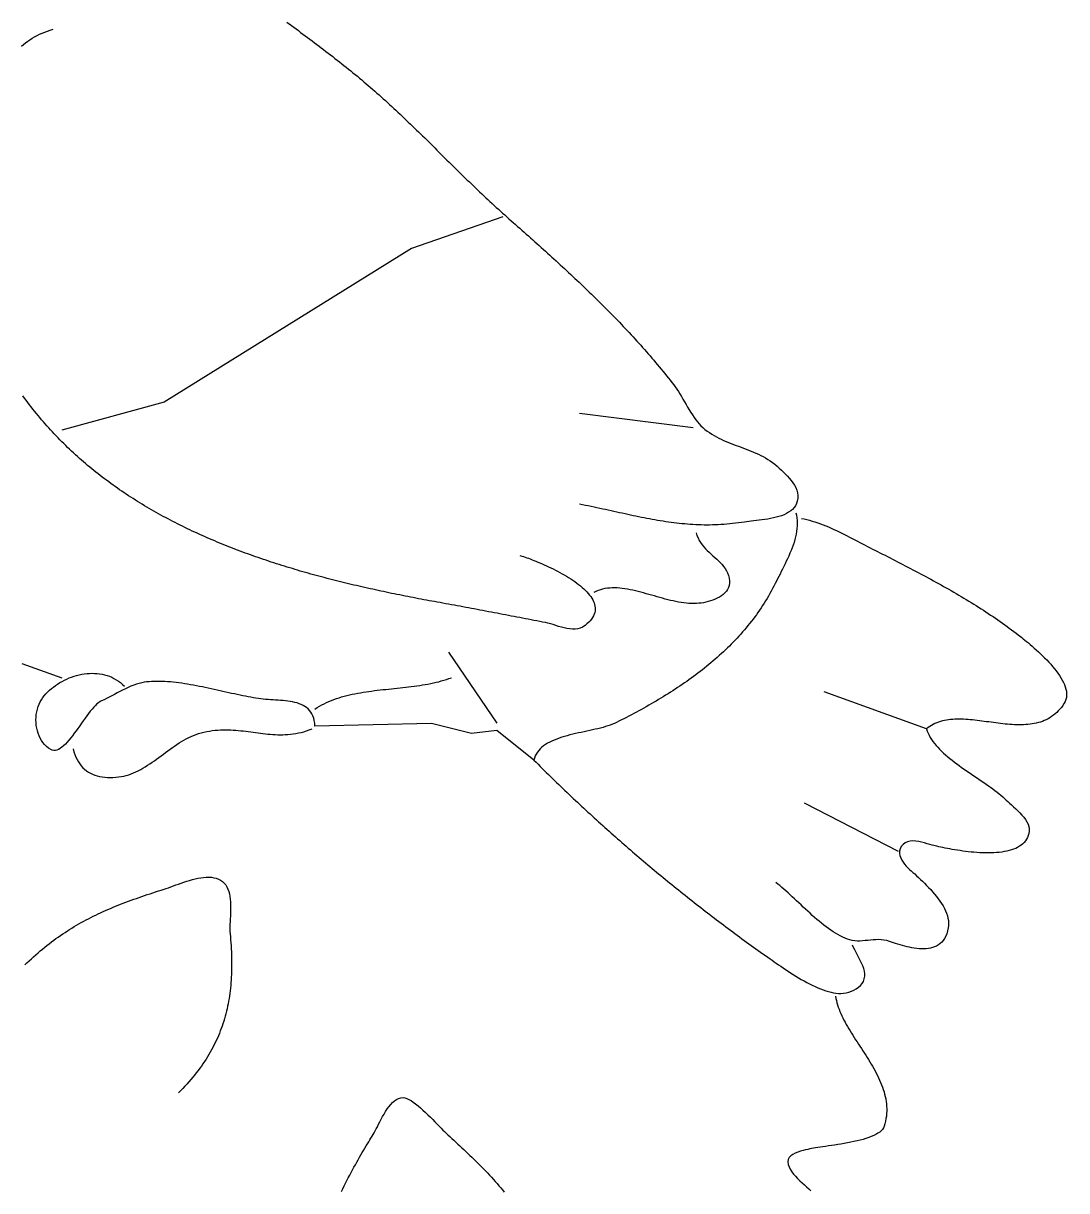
# Model space of a CAD drawing. Header units: millimetres. Extents: x 38 to 1209, y 36 to 1580.
# Drawn here: x 842.5 to 1209.2, y 954.7 to 1365.1 of the extents above; entities that cross this region are included whole.
import ezdxf

# ---------------------------------------------------------------- set-up
doc = ezdxf.new("R2010")
doc.units = ezdxf.units.MM
doc.layers.add('0_0_0', color=3, linetype='Continuous')

msp = doc.modelspace()

# ---------------------------------------------------------------- linework, layer by layer
at = {"layer": '0_0_0'}
for points in [[(841.8156, 1357.0445), (842.5357, 1357.6475), (843.2764, 1358.229), (844.0385, 1358.7883), (844.8227, 1359.3246), (845.6297, 1359.8373), (846.4604, 1360.3256), (847.3154, 1360.7887), (848.1956, 1361.2261), (849.1017, 1361.6369), (850.0344, 1362.0204), (850.9945, 1362.3758), (851.9828, 1362.7026), (853, 1363)], [(935.1046, 1365.5148), (935.9173, 1364.9148), (936.7298, 1364.3146), (937.542, 1363.714), (938.3539, 1363.113), (939.1653, 1362.5115), (939.9762, 1361.9094), (940.7866, 1361.3066), (941.5964, 1360.7032), (942.4055, 1360.0989), (943.2138, 1359.4938), (944.0214, 1358.8877), (944.8281, 1358.2806), (945.6339, 1357.6724), (946.4387, 1357.0631), (947.2424, 1356.4525), (948.0451, 1355.8406), (948.8465, 1355.2273), (949.6467, 1354.6125), (950.4457, 1353.9962), (951.2432, 1353.3783), (952.0393, 1352.7587), (952.834, 1352.1374), (953.627, 1351.5142), (954.4185, 1350.8891), (955.2083, 1350.262), (955.9963, 1349.6328), (956.7826, 1349.0015), (957.5669, 1348.3681), (958.3494, 1347.7323), (959.1298, 1347.0942), (959.9082, 1346.4536), (960.6845, 1345.8106), (961.4586, 1345.1649), (962.2304, 1344.5167), (963, 1343.8657), (963.7637, 1343.2144), (964.5246, 1342.5602), (965.2828, 1341.903), (966.0384, 1341.2429), (966.7914, 1340.5801), (967.5419, 1339.9146), (968.29, 1339.2465), (969.0357, 1338.5759), (969.7793, 1337.9029), (970.5206, 1337.2275), (971.2598, 1336.5499), (971.9971, 1335.8701), (972.7323, 1335.1883), (973.4658, 1334.5045), (974.1974, 1333.8187), (974.9273, 1333.1312), (975.6556, 1332.4419), (976.3823, 1331.751), (977.1076, 1331.0586), (977.8314, 1330.3647), (978.554, 1329.6694), (979.2753, 1328.9728), (979.9954, 1328.275), (980.7145, 1327.5761), (981.4325, 1326.8761), (982.1496, 1326.1752), (982.8658, 1325.4735), (983.5813, 1324.771), (984.2961, 1324.0678), (985.0102, 1323.364), (985.7238, 1322.6598), (986.4369, 1321.955), (987.1497, 1321.25), (987.8621, 1320.5447), (988.5743, 1319.8393), (989.2864, 1319.1337), (989.9984, 1318.4282), (990.7103, 1317.7228), (991.4224, 1317.0176), (992.1346, 1316.3127), (992.847, 1315.6081), (993.5598, 1314.904), (994.2729, 1314.2004), (994.9865, 1313.4974), (995.7007, 1312.7951), (996.4155, 1312.0937), (997.1309, 1311.3931), (997.8472, 1310.6935), (998.5643, 1309.995), (999.2823, 1309.2976), (1000.0014, 1308.6014), (1000.7215, 1307.9065), (1001.4428, 1307.2131), (1002.1654, 1306.5211), (1002.8892, 1305.8308), (1003.6145, 1305.1421), (1004.3413, 1304.4551), (1005.0696, 1303.77), (1005.7995, 1303.0868), (1006.5311, 1302.4057), (1007.2646, 1301.7266), (1007.9999, 1301.0497), (1008.7371, 1300.3751), (1009.4763, 1299.7029), (1010.2177, 1299.0331), (1010.9612, 1298.3659), (1011.707, 1297.7013), (1012.4552, 1297.0394), (1013.2171, 1296.3675), (1013.9784, 1295.6959), (1014.739, 1295.0243), (1015.4989, 1294.3529), (1016.2581, 1293.6814), (1017.0165, 1293.01), (1017.7741, 1292.3386), (1018.531, 1291.667), (1019.287, 1290.9953), (1020.0422, 1290.3235), (1020.7964, 1289.6515), (1021.5498, 1288.9791), (1022.3023, 1288.3065), (1023.0538, 1287.6336), (1023.8043, 1286.9603), (1024.5538, 1286.2866), (1025.3022, 1285.6124), (1026.0496, 1284.9377), (1026.7959, 1284.2625), (1027.5411, 1283.5866), (1028.2852, 1282.9102), (1029.0281, 1282.233), (1029.7698, 1281.5552), (1030.5103, 1280.8766), (1031.2496, 1280.1972), (1031.9876, 1279.517), (1032.7243, 1278.8359), (1033.4597, 1278.1539), (1034.1937, 1277.4709), (1034.9264, 1276.7869), (1035.6576, 1276.1019), (1036.3875, 1275.4157), (1037.1159, 1274.7285), (1037.8428, 1274.04), (1038.5683, 1273.3504), (1039.2922, 1272.6595), (1040.0145, 1271.9673), (1040.7353, 1271.2738), (1041.4545, 1270.5788), (1042.1721, 1269.8825), (1042.888, 1269.1847), (1043.6022, 1268.4854), (1044.3147, 1267.7845), (1045.0255, 1267.0821), (1045.7346, 1266.378), (1046.4418, 1265.6722), (1047.1473, 1264.9647), (1047.8509, 1264.2555), (1048.5527, 1263.5445), (1049.2526, 1262.8316), (1049.9505, 1262.1168), (1050.6466, 1261.4002), (1051.3407, 1260.6815), (1052.0327, 1259.9608), (1052.7228, 1259.2381), (1053.4109, 1258.5133), (1054.0968, 1257.7864), (1054.7807, 1257.0573), (1055.4625, 1256.326), (1056.1421, 1255.5924), (1056.8196, 1254.8565), (1057.4948, 1254.1182), (1058.1679, 1253.3776), (1058.8387, 1252.6346), (1059.5072, 1251.8891), (1060.1735, 1251.141), (1060.8374, 1250.3905), (1061.499, 1249.6373), (1062.1582, 1248.8815), (1062.815, 1248.123), (1063.4694, 1247.3618), (1064.1213, 1246.5978), (1064.7707, 1245.831), (1065.4177, 1245.0614), (1066.0621, 1244.2889), (1066.704, 1243.5135), (1067.3433, 1242.7351), (1067.98, 1241.9537), (1068.614, 1241.1692), (1069.2454, 1240.3816), (1069.8742, 1239.5909), (1070.5002, 1238.7971), (1071.1235, 1238), (1071.6746, 1237.2605), (1072.2211, 1236.4699), (1072.7642, 1235.6357), (1073.3051, 1234.7653), (1073.845, 1233.8661), (1074.3851, 1232.9457), (1074.9265, 1232.0116), (1075.4705, 1231.0711), (1076.0183, 1230.1319), (1076.5711, 1229.2013), (1077.1301, 1228.2869), (1077.6964, 1227.3961), (1078.2714, 1226.5363), (1078.8561, 1225.7152), (1079.4519, 1224.9401), (1080.0598, 1224.2186), (1080.6811, 1223.558), (1081.3171, 1222.966), (1082.0899, 1222.3265), (1082.8761, 1221.7279), (1083.6748, 1221.1672), (1084.4851, 1220.6418), (1085.3061, 1220.1487), (1086.1369, 1219.6851), (1086.9766, 1219.2481), (1087.8243, 1218.8351), (1088.6791, 1218.4431), (1089.5401, 1218.0693), (1090.4064, 1217.7109), (1091.2771, 1217.365), (1092.1514, 1217.0289), (1093.0283, 1216.6997), (1093.9069, 1216.3746), (1094.7863, 1216.0508), (1095.6657, 1215.7253), (1096.5441, 1215.3955), (1097.4207, 1215.0585), (1098.2945, 1214.7114), (1099.1646, 1214.3514), (1100.0302, 1213.9757), (1100.8904, 1213.5816), (1101.7442, 1213.166), (1102.5908, 1212.7263), (1103.4292, 1212.2596), (1104.2586, 1211.7631), (1105.0781, 1211.2339), (1105.8868, 1210.6692), (1106.6837, 1210.0662), (1107.468, 1209.4221), (1108.2389, 1208.734), (1108.9953, 1207.9992), (1109.6737, 1207.3155), (1110.3691, 1206.611), (1111.0652, 1205.8842), (1111.7462, 1205.1336), (1112.396, 1204.3576), (1112.9985, 1203.5547), (1113.5378, 1202.7235), (1113.9978, 1201.8624), (1114.3624, 1200.9698), (1114.6156, 1200.0443), (1114.7415, 1199.0843), (1114.7239, 1198.0883), (1114.5469, 1197.0548), (1114.2787, 1196.2369), (1113.9056, 1195.4912), (1113.4353, 1194.8138), (1112.8761, 1194.2009), (1112.2358, 1193.6488), (1111.5226, 1193.1536), (1110.7443, 1192.7115), (1109.9091, 1192.3187), (1109.025, 1191.9714), (1108.1, 1191.6658), (1107.1421, 1191.398), (1106.1593, 1191.1643), (1105.1596, 1190.9609), (1104.1511, 1190.7839), (1103.1418, 1190.6296), (1102.1397, 1190.4941), (1101.1528, 1190.3736), (1100.1891, 1190.2643), (1099.2567, 1190.1625), (1098.3635, 1190.0642), (1097.5177, 1189.9657), (1096.7272, 1189.8633), (1096, 1189.753), (1094.9451, 1189.5844), (1093.8971, 1189.4315), (1092.8557, 1189.2937), (1091.8208, 1189.1709), (1090.7921, 1189.0627), (1089.7694, 1188.9687), (1088.7524, 1188.8887), (1087.741, 1188.8223), (1086.7348, 1188.7692), (1085.7336, 1188.7291), (1084.7372, 1188.7017), (1083.7454, 1188.6866), (1082.758, 1188.6836), (1081.7746, 1188.6922), (1080.7952, 1188.7123), (1079.8193, 1188.7434), (1078.8469, 1188.7852), (1077.8777, 1188.8375), (1076.9114, 1188.8998), (1075.9478, 1188.972), (1074.9867, 1189.0536), (1074.0278, 1189.1444), (1073.0709, 1189.2439), (1072.1159, 1189.352), (1071.1623, 1189.4683), (1070.2101, 1189.5924), (1069.259, 1189.7241), (1068.3087, 1189.8629), (1067.359, 1190.0087), (1066.4097, 1190.1611), (1065.4606, 1190.3197), (1064.5114, 1190.4842), (1063.5618, 1190.6544), (1062.6117, 1190.8298), (1061.6608, 1191.0103), (1060.709, 1191.1954), (1059.7558, 1191.3848), (1058.8012, 1191.5782), (1057.8449, 1191.7753), (1056.8866, 1191.9759), (1055.9261, 1192.1794), (1054.9633, 1192.3857), (1053.9978, 1192.5944), (1053.0294, 1192.8052), (1052.0579, 1193.0177), (1051.083, 1193.2317), (1050.1046, 1193.4469), (1049.1224, 1193.6628), (1048.1361, 1193.8793), (1047.1456, 1194.0959), (1046.1505, 1194.3123), (1045.1507, 1194.5283), (1044.146, 1194.7435), (1043.136, 1194.9575), (1042.1206, 1195.1702), (1041.0995, 1195.381), (1040.0726, 1195.5899), (1039.0394, 1195.7963), (1038, 1196)], [(1011, 1297), (979, 1285.9066), (892, 1231.8898), (856, 1222)], [(1017, 1178), (1017.4164, 1177.8764), (1017.8722, 1177.7341), (1018.3654, 1177.5736), (1018.8936, 1177.3951), (1019.4546, 1177.1991), (1020.0463, 1176.9861), (1020.6663, 1176.7563), (1021.3127, 1176.5102), (1021.983, 1176.2483), (1022.6752, 1175.9708), (1023.3869, 1175.6782), (1024.1161, 1175.3709), (1024.8604, 1175.0493), (1025.6178, 1174.7139), (1026.3859, 1174.3649), (1027.1626, 1174.0028), (1027.9457, 1173.628), (1028.7329, 1173.2408), (1029.5221, 1172.8418), (1030.3111, 1172.4313), (1031.0976, 1172.0097), (1031.8795, 1171.5773), (1032.6545, 1171.1347), (1033.4204, 1170.6821), (1034.175, 1170.2201), (1034.9162, 1169.7489), (1035.6416, 1169.269), (1036.3492, 1168.7808), (1037.0367, 1168.2847), (1037.7019, 1167.7811), (1038.3425, 1167.2704), (1038.9565, 1166.753), (1039.5415, 1166.2293), (1040.0954, 1165.6996), (1040.6159, 1165.1645), (1041.1009, 1164.6242), (1041.5482, 1164.0792), (1041.9555, 1163.5299), (1042.3207, 1162.9767), (1042.6415, 1162.42), (1042.9157, 1161.8602), (1043.1411, 1161.2976), (1043.3156, 1160.7328), (1043.4369, 1160.166), (1043.5027, 1159.5977), (1043.511, 1159.0283), (1043.4595, 1158.4582), (1043.346, 1157.8878), (1043.1682, 1157.3174), (1042.924, 1156.7476), (1042.6112, 1156.1786), (1042.2275, 1155.6109), (1041.7708, 1155.0449), (1041.2389, 1154.481), (1040.6295, 1153.9195), (1039.9405, 1153.361), (1039.1145, 1152.8268), (1038.2537, 1152.4463), (1037.3629, 1152.2038), (1036.4465, 1152.0837), (1035.5092, 1152.0704), (1034.5556, 1152.1485), (1033.5903, 1152.3022), (1032.618, 1152.5161), (1031.6431, 1152.7745), (1030.6704, 1153.0618), (1029.7044, 1153.3626), (1028.7497, 1153.6612), (1027.811, 1153.942), (1026.8929, 1154.1895), (1026, 1154.3881), (1025.0009, 1154.5801), (1024.0018, 1154.7724), (1023.0027, 1154.9647), (1022.0035, 1155.1571), (1021.0043, 1155.3495), (1020.005, 1155.542), (1019.0057, 1155.7345), (1018.0063, 1155.927), (1017.0069, 1156.1194), (1016.0075, 1156.3117), (1015.008, 1156.504), (1014.0085, 1156.6962), (1013.0089, 1156.8882), (1012.0092, 1157.0801), (1011.0095, 1157.2717), (1010.0098, 1157.4632), (1009.01, 1157.6545), (1008.0101, 1157.8455), (1007.0102, 1158.0362), (1006.0103, 1158.2266), (1005.0102, 1158.4167), (1004.0101, 1158.6064), (1003.01, 1158.7958), (1002.0098, 1158.9848), (1001.0095, 1159.1733), (1000.0092, 1159.3614), (999.0088, 1159.5491), (998.0083, 1159.7362), (997.0078, 1159.9228), (996.0072, 1160.1089), (995.0066, 1160.2945), (994.0058, 1160.4794), (993.005, 1160.6638), (992.0042, 1160.8475), (991.0032, 1161.0306), (990.0022, 1161.2129), (989.0011, 1161.3946), (988, 1161.5756), (987.0599, 1161.7457), (986.1192, 1161.9172), (985.1779, 1162.0901), (984.2359, 1162.2644), (983.2933, 1162.4401), (982.3502, 1162.6172), (981.4065, 1162.7959), (980.4623, 1162.9761), (979.5177, 1163.1578), (978.5726, 1163.341), (977.6272, 1163.5259), (976.6814, 1163.7124), (975.7352, 1163.9005), (974.7888, 1164.0903), (973.8421, 1164.2817), (972.8951, 1164.4749), (971.948, 1164.6699), (971.0007, 1164.8666), (970.0532, 1165.0651), (969.1057, 1165.2655), (968.1581, 1165.4676), (967.2104, 1165.6717), (966.2628, 1165.8777), (965.3151, 1166.0856), (964.3676, 1166.2954), (963.4201, 1166.5073), (962.4728, 1166.7211), (961.5256, 1166.937), (960.5786, 1167.1549), (959.6319, 1167.375), (958.6854, 1167.5971), (957.7392, 1167.8214), (956.7934, 1168.0478), (955.8479, 1168.2764), (954.9027, 1168.5073), (953.9581, 1168.7404), (953.0138, 1168.9757), (952.0701, 1169.2134), (951.1269, 1169.4534), (950.1842, 1169.6957), (949.2421, 1169.9404), (948.3007, 1170.1875), (947.3599, 1170.437), (946.4198, 1170.689), (945.4804, 1170.9435), (944.5418, 1171.2005), (943.6039, 1171.46), (942.6669, 1171.722), (941.7307, 1171.9866), (940.7954, 1172.2539), (939.8611, 1172.5238), (938.9277, 1172.7963), (937.9952, 1173.0716), (937.0638, 1173.3495), (936.1334, 1173.6302), (935.2041, 1173.9137), (934.276, 1174.1999), (933.3489, 1174.489), (932.4231, 1174.7809), (931.4985, 1175.0757), (930.5751, 1175.3734), (929.653, 1175.674), (928.7322, 1175.9775), (927.8127, 1176.2841), (926.8947, 1176.5936), (925.978, 1176.9062), (925.0628, 1177.2218), (924.1491, 1177.5405), (923.2368, 1177.8623), (922.3262, 1178.1872), (921.4171, 1178.5153), (920.5095, 1178.8466), (919.6037, 1179.1811), (918.6995, 1179.5189), (917.797, 1179.8599), (916.8963, 1180.2041), (915.9973, 1180.5518), (915.1001, 1180.9027), (914.2048, 1181.257), (913.3114, 1181.6147), (912.4198, 1181.9759), (911.5302, 1182.3404), (910.6426, 1182.7085), (909.7569, 1183.0801), (908.8733, 1183.4551), (907.9918, 1183.8338), (907.1123, 1184.216), (906.235, 1184.6018), (905.3599, 1184.9912), (904.487, 1185.3843), (903.6163, 1185.7811), (902.7478, 1186.1816), (901.8817, 1186.5858), (901.0179, 1186.9938), (900.1564, 1187.4056), (899.2974, 1187.8212), (898.4407, 1188.2406), (897.5866, 1188.6639), (896.7349, 1189.0911), (895.8858, 1189.5222), (895.0392, 1189.9573), (894.1952, 1190.3963), (893.3539, 1190.8393), (892.5152, 1191.2864), (891.6792, 1191.7374), (890.8459, 1192.1926), (890.0154, 1192.6519), (889.1877, 1193.1153), (888.3628, 1193.5828), (887.5407, 1194.0546), (886.7216, 1194.5305), (885.9054, 1195.0107), (885.0921, 1195.4951), (884.2818, 1195.9838), (883.4745, 1196.4768), (882.6703, 1196.9742), (881.8692, 1197.4759), (881.0712, 1197.982), (880.2763, 1198.4925), (879.4847, 1199.0075), (878.6962, 1199.5269), (877.911, 1200.0509), (877.1291, 1200.5793), (876.3505, 1201.1123), (875.5752, 1201.6499), (874.8034, 1202.1921), (874.0349, 1202.7389), (873.2699, 1203.2903), (872.5084, 1203.8464), (871.7504, 1204.4073), (870.9959, 1204.9728), (870.2451, 1205.5431), (869.4978, 1206.1182), (868.7542, 1206.6981), (868.0142, 1207.2829), (867.278, 1207.8725), (866.5455, 1208.4669), (865.8168, 1209.0663), (865.0919, 1209.6707), (864.3709, 1210.28), (863.6537, 1210.8943), (862.9404, 1211.5136), (862.2311, 1212.1379), (861.5257, 1212.7673), (860.8244, 1213.4019), (860.1271, 1214.0415), (859.4338, 1214.6863), (858.7447, 1215.3363), (858.0597, 1215.9914), (857.3789, 1216.6518), (856.7022, 1217.3175), (856.0299, 1217.9884), (855.3618, 1218.6646), (854.6979, 1219.3462), (854.0385, 1220.0331), (853.3834, 1220.7254), (852.7327, 1221.4231), (852.0864, 1222.1263), (851.4446, 1222.8349), (850.8073, 1223.549), (850.1745, 1224.2686), (849.5463, 1224.9937), (848.9227, 1225.7245), (848.3038, 1226.4608), (847.6894, 1227.2027), (847.0798, 1227.9503), (846.475, 1228.7035), (845.8748, 1229.4625), (845.2795, 1230.2272), (844.689, 1230.9976), (844.1034, 1231.7738), (843.5226, 1232.5558), (842.9468, 1233.3436), (842.376, 1234.1373)], [(1038, 1228), (1078, 1223)], [(1114, 1193), (1114.2341, 1192.1011), (1114.3999, 1191.1886), (1114.501, 1190.2639), (1114.541, 1189.3285), (1114.5235, 1188.3837), (1114.4521, 1187.4312), (1114.3304, 1186.4722), (1114.162, 1185.5085), (1113.9505, 1184.5413), (1113.6996, 1183.5721), (1113.4128, 1182.6025), (1113.0937, 1181.6339), (1112.746, 1180.6677), (1112.3732, 1179.7055), (1111.979, 1178.7487), (1111.567, 1177.7987), (1111.1407, 1176.8571), (1110.7037, 1175.9253), (1110.2598, 1175.0048), (1109.8124, 1174.097), (1109.3653, 1173.2034), (1108.9219, 1172.3255), (1108.4859, 1171.4647), (1108.0609, 1170.6225), (1107.6506, 1169.8005), (1107.2585, 1169), (1106.816, 1168.1004), (1106.3632, 1167.2095), (1105.9003, 1166.3272), (1105.4273, 1165.4533), (1104.9443, 1164.5877), (1104.4516, 1163.7305), (1103.9491, 1162.8816), (1103.437, 1162.0408), (1102.9155, 1161.2081), (1102.3847, 1160.3834), (1101.8446, 1159.5667), (1101.2954, 1158.7579), (1100.7373, 1157.9569), (1100.1703, 1157.1637), (1099.5945, 1156.3781), (1099.0102, 1155.6002), (1098.4173, 1154.8298), (1097.8161, 1154.0668), (1097.2067, 1153.3112), (1096.5891, 1152.563), (1095.9635, 1151.822), (1095.33, 1151.0881), (1094.6887, 1150.3614), (1094.0398, 1149.6417), (1093.3834, 1148.929), (1092.7196, 1148.2231), (1092.0485, 1147.5241), (1091.3702, 1146.8318), (1090.6849, 1146.1463), (1089.9927, 1145.4673), (1089.2937, 1144.7948), (1088.588, 1144.1288), (1087.8757, 1143.4692), (1087.157, 1142.816), (1086.432, 1142.1689), (1085.7008, 1141.5281), (1084.9635, 1140.8933), (1084.2203, 1140.2646), (1083.4713, 1139.6419), (1082.7165, 1139.0251), (1081.9561, 1138.414), (1081.1903, 1137.8088), (1080.4191, 1137.2092), (1079.6427, 1136.6152), (1078.8613, 1136.0267), (1078.0748, 1135.4437), (1077.2834, 1134.8662), (1076.4873, 1134.2939), (1075.6866, 1133.7269), (1074.8814, 1133.165), (1074.0718, 1132.6083), (1073.258, 1132.0566), (1072.44, 1131.5099), (1071.618, 1130.9681), (1070.7921, 1130.4311), (1069.9625, 1129.8988), (1069.1292, 1129.3713), (1068.2923, 1128.8483), (1067.452, 1128.3299), (1066.6085, 1127.8159), (1065.7618, 1127.3064), (1064.912, 1126.8012), (1064.0593, 1126.3002), (1063.2038, 1125.8034), (1062.3456, 1125.3107), (1061.4849, 1124.8221), (1060.6217, 1124.3374), (1059.7562, 1123.8566), (1058.8885, 1123.3797), (1058.0187, 1122.9065), (1057.1469, 1122.437), (1056.2733, 1121.9711), (1055.398, 1121.5087), (1054.5211, 1121.0498), (1053.6427, 1120.5943), (1052.763, 1120.1422), (1051.882, 1119.6933), (1051, 1119.2476), (1050.3125, 1118.9232), (1049.5819, 1118.6181), (1048.8113, 1118.3304), (1048.0039, 1118.0582), (1047.163, 1117.7998), (1046.2919, 1117.5534), (1045.3938, 1117.3171), (1044.4719, 1117.0892), (1043.5296, 1116.8679), (1042.5699, 1116.6512), (1041.5963, 1116.4376), (1040.6119, 1116.225), (1039.6199, 1116.0118), (1038.6237, 1115.7961), (1037.6265, 1115.5762), (1036.6315, 1115.3501), (1035.6419, 1115.1161), (1034.6611, 1114.8725), (1033.6923, 1114.6174), (1032.7386, 1114.3489), (1031.8034, 1114.0653), (1030.8899, 1113.7648), (1030.0014, 1113.4456), (1029.141, 1113.1059), (1028.3121, 1112.7438), (1027.5179, 1112.3576), (1026.7617, 1111.9455), (1026.0466, 1111.5056), (1025.3759, 1111.0361), (1024.753, 1110.5353), (1024.1809, 1110.0013), (1023.663, 1109.4324), (1023.2026, 1108.8267), (1022.8028, 1108.1824), (1022.4669, 1107.4977), (1022.1982, 1106.7708), (1022, 1106), (1008.9854, 1116.4777), (1000, 1115.3727), (986, 1118.9598), (945, 1118), (944.9286, 1119.0137), (944.786, 1119.9464), (944.5754, 1120.8016), (944.3001, 1121.5828), (943.9633, 1122.2937), (943.5685, 1122.9378), (943.1187, 1123.5187), (942.6174, 1124.04), (942.0678, 1124.5053), (941.4733, 1124.9183), (940.837, 1125.2823), (940.1623, 1125.6012), (939.4525, 1125.8784), (938.7108, 1126.1175), (937.9406, 1126.3221), (937.1451, 1126.4959), (936.3276, 1126.6423), (935.4915, 1126.765), (934.6399, 1126.8676), (933.7762, 1126.9537), (932.9037, 1127.0268), (932.0256, 1127.0905), (931.1453, 1127.1484), (930.266, 1127.2042), (929.391, 1127.2613), (928.5236, 1127.3234), (927.6671, 1127.3941), (926.8248, 1127.4769), (926, 1127.5755), (925.1371, 1127.6956), (924.2571, 1127.8299), (923.3606, 1127.9773), (922.4486, 1128.1368), (921.522, 1128.3075), (920.5816, 1128.4884), (919.6284, 1128.6785), (918.6632, 1128.8767), (917.6869, 1129.0821), (916.7003, 1129.2938), (915.7044, 1129.5106), (914.7, 1129.7317), (913.6881, 1129.956), (912.6694, 1130.1825), (911.6449, 1130.4103), (910.6155, 1130.6383), (909.582, 1130.8656), (908.5453, 1131.0912), (907.5063, 1131.314), (906.4659, 1131.5332), (905.425, 1131.7476), (904.3843, 1131.9564), (903.345, 1132.1585), (902.3077, 1132.3529), (901.2734, 1132.5387), (900.2429, 1132.7148), (899.2172, 1132.8802), (898.1972, 1133.034), (897.1836, 1133.1752), (896.1774, 1133.3028), (895.1795, 1133.4158), (894.1908, 1133.5132), (893.212, 1133.594), (892.2442, 1133.6572), (891.2882, 1133.7018), (890.3448, 1133.7269), (889.415, 1133.7314), (888.4996, 1133.7144), (887.5995, 1133.6749), (886.7156, 1133.6118), (885.8488, 1133.5242), (885, 1133.4112), (884.1017, 1133.2427), (883.1811, 1133.0086), (882.242, 1132.716), (881.2878, 1132.3721), (880.3223, 1131.9843), (879.3492, 1131.5598), (878.3721, 1131.1058), (877.3947, 1130.6296), (876.4207, 1130.1385), (875.4536, 1129.6397), (874.4972, 1129.1405), (873.5552, 1128.6481), (872.6312, 1128.1697), (871.7288, 1127.7128), (870.8518, 1127.2844), (870.0038, 1126.8919), (869.4753, 1126.6087), (868.9325, 1126.2304), (868.3764, 1125.7651), (867.808, 1125.2209), (867.2284, 1124.6058), (866.6386, 1123.9278), (866.0397, 1123.195), (865.4327, 1122.4155), (864.8186, 1121.5973), (864.1985, 1120.7485), (863.5734, 1119.8771), (862.9444, 1118.9912), (862.3125, 1118.0989), (861.6787, 1117.2081), (861.0441, 1116.327), (860.4098, 1115.4636), (859.7767, 1114.626), (859.1459, 1113.8222), (858.5184, 1113.0603), (857.8954, 1112.3484), (857.2777, 1111.6944), (856.6666, 1111.1065), (856.0629, 1110.5926), (855.4678, 1110.161), (854.8823, 1109.8195), (854.3074, 1109.5764), (853.7442, 1109.4395), (853.1937, 1109.4171), (852.6569, 1109.5171), (852.135, 1109.7476), (851.3547, 1110.2569), (850.6393, 1110.8375), (849.9886, 1111.4831), (849.402, 1112.1878), (848.879, 1112.9452), (848.4193, 1113.7495), (848.0225, 1114.5944), (847.6881, 1115.4739), (847.4156, 1116.3818), (847.2047, 1117.3121), (847.0549, 1118.2587), (846.9658, 1119.2155), (846.937, 1120.1763), (846.9679, 1121.135), (847.0583, 1122.0857), (847.2076, 1123.0221), (847.4155, 1123.9382), (847.6815, 1124.8278), (848.0051, 1125.6849), (848.386, 1126.5034), (848.8237, 1127.2771), (849.3179, 1128), (849.8531, 1128.6775), (850.4252, 1129.3344), (851.0323, 1129.9699), (851.6724, 1130.5827), (852.3437, 1131.1719), (853.044, 1131.7363), (853.7716, 1132.2751), (854.5245, 1132.787), (855.3007, 1133.2711), (856.0983, 1133.7264), (856.9154, 1134.1517), (857.75, 1134.546), (858.6002, 1134.9083), (859.464, 1135.2376), (860.3395, 1135.5327), (861.2249, 1135.7927), (862.118, 1136.0165), (863.0171, 1136.2031), (863.9201, 1136.3513), (864.8252, 1136.4603), (865.7303, 1136.5288), (866.6336, 1136.5559), (867.5331, 1136.5406), (868.4268, 1136.4817), (869.3129, 1136.3782), (870.1894, 1136.2292), (871.0544, 1136.0335), (871.9059, 1135.7901), (872.7419, 1135.4979), (873.5606, 1135.1559), (874.3601, 1134.7631), (875.1382, 1134.3185), (875.8933, 1133.8208), (876.6232, 1133.2692), (877.3261, 1132.6626), (878, 1132)], [(1116, 1191), (1116.9554, 1190.8143), (1117.9108, 1190.599), (1118.8659, 1190.3558), (1119.8204, 1190.0861), (1120.7741, 1189.7915), (1121.7267, 1189.4737), (1122.6779, 1189.1343), (1123.6275, 1188.7748), (1124.5752, 1188.3968), (1125.5207, 1188.002), (1126.4638, 1187.5918), (1127.4041, 1187.168), (1128.3414, 1186.732), (1129.2755, 1186.2855), (1130.2061, 1185.8301), (1131.1329, 1185.3673), (1132.0556, 1184.8988), (1132.974, 1184.4261), (1133.8877, 1183.9508), (1134.7966, 1183.4746), (1135.7004, 1182.9989), (1136.5987, 1182.5255), (1137.4914, 1182.0558), (1138.3782, 1181.5915), (1139.2587, 1181.1342), (1140.1327, 1180.6855), (1141, 1180.2469), (1141.8738, 1179.8085), (1142.7504, 1179.3682), (1143.6296, 1178.926), (1144.5113, 1178.4816), (1145.3952, 1178.0352), (1146.2813, 1177.5868), (1147.1694, 1177.1362), (1148.0593, 1176.6834), (1148.9509, 1176.2285), (1149.844, 1175.7714), (1150.7384, 1175.3121), (1151.6341, 1174.8505), (1152.5308, 1174.3866), (1153.4284, 1173.9204), (1154.3267, 1173.4519), (1155.2257, 1172.9809), (1156.125, 1172.5076), (1157.0247, 1172.0319), (1157.9244, 1171.5537), (1158.8241, 1171.073), (1159.7237, 1170.5898), (1160.6229, 1170.104), (1161.5215, 1169.6157), (1162.4195, 1169.1248), (1163.3168, 1168.6313), (1164.213, 1168.1351), (1165.1081, 1167.6362), (1166.0019, 1167.1346), (1166.8943, 1166.6303), (1167.7852, 1166.1231), (1168.6742, 1165.6133), (1169.5614, 1165.1005), (1170.4465, 1164.585), (1171.3294, 1164.0665), (1172.2099, 1163.5451), (1173.088, 1163.0208), (1173.9633, 1162.4935), (1174.8358, 1161.9633), (1175.7053, 1161.43), (1176.5717, 1160.8936), (1177.4348, 1160.3542), (1178.2944, 1159.8117), (1179.1504, 1159.266), (1180.0027, 1158.7172), (1180.851, 1158.1651), (1181.6952, 1157.6099), (1182.5353, 1157.0514), (1183.3709, 1156.4896), (1184.202, 1155.9245), (1185.0284, 1155.3561), (1185.8499, 1154.7843), (1186.6665, 1154.2091), (1187.4779, 1153.6305), (1188.2839, 1153.0485), (1189.0845, 1152.4629), (1189.8795, 1151.8739), (1190.6687, 1151.2813), (1191.4519, 1150.6852), (1192.2291, 1150.0855), (1193, 1149.4822), (1193.4761, 1149.1053), (1193.9984, 1148.6883), (1194.5623, 1148.233), (1195.1634, 1147.7415), (1195.7972, 1147.2156), (1196.4593, 1146.6576), (1197.1452, 1146.0692), (1197.8505, 1145.4525), (1198.5706, 1144.8096), (1199.3013, 1144.1423), (1200.0379, 1143.4528), (1200.7761, 1142.7429), (1201.5113, 1142.0146), (1202.2392, 1141.2701), (1202.9553, 1140.5112), (1203.6552, 1139.7399), (1204.3343, 1138.9583), (1204.9882, 1138.1683), (1205.6125, 1137.3719), (1206.2027, 1136.5712), (1206.7543, 1135.768), (1207.263, 1134.9645), (1207.7242, 1134.1625), (1208.1335, 1133.3641), (1208.4864, 1132.5713), (1208.7786, 1131.7861), (1209.0054, 1131.0104), (1209.1626, 1130.2462), (1209.2456, 1129.4956), (1209.2499, 1128.7606), (1209.1711, 1128.043), (1209.0049, 1127.345), (1208.7466, 1126.6685), (1208.3919, 1126.0155), (1207.9025, 1125.2791), (1207.3941, 1124.5887), (1206.8673, 1123.9429), (1206.3226, 1123.3406), (1205.7605, 1122.7805), (1205.1816, 1122.2611), (1204.5865, 1121.7814), (1203.9756, 1121.3399), (1203.3497, 1120.9354), (1202.7091, 1120.5667), (1202.0545, 1120.2324), (1201.3864, 1119.9313), (1200.7053, 1119.6621), (1200.0119, 1119.4234), (1199.3066, 1119.2142), (1198.59, 1119.0329), (1197.8627, 1118.8785), (1197.1252, 1118.7495), (1196.3781, 1118.6447), (1195.6219, 1118.5629), (1194.8572, 1118.5027), (1194.0845, 1118.4629), (1193.3043, 1118.4421), (1192.5173, 1118.4392), (1191.724, 1118.4528), (1190.9249, 1118.4817), (1190.1206, 1118.5245), (1189.3116, 1118.5801), (1188.4985, 1118.647), (1187.6818, 1118.7241), (1186.8622, 1118.81), (1186.04, 1118.9035), (1185.216, 1119.0032), (1184.3906, 1119.108), (1183.5643, 1119.2165), (1182.7379, 1119.3275), (1181.9117, 1119.4397), (1181.0864, 1119.5517), (1180.2624, 1119.6623), (1179.4405, 1119.7703), (1178.621, 1119.8743), (1177.8046, 1119.9731), (1176.9918, 1120.0654), (1176.1831, 1120.1499), (1175.3792, 1120.2254), (1174.5805, 1120.2904), (1173.7876, 1120.3439), (1173.0011, 1120.3844), (1172.2215, 1120.4108), (1171.4493, 1120.4217), (1170.6852, 1120.4158), (1169.9297, 1120.392), (1169.1833, 1120.3488), (1168.4465, 1120.285), (1167.72, 1120.1993), (1167.0042, 1120.0905), (1166.2998, 1119.9573), (1165.6073, 1119.7984), (1164.9272, 1119.6125), (1164.26, 1119.3983), (1163.6064, 1119.1545), (1162.9669, 1118.88), (1162.342, 1118.5733), (1161.7324, 1118.2332), (1161.1384, 1117.8585), (1160.5608, 1117.4478), (1160, 1117), (1124, 1130)], [(1079, 1186), (1079.2967, 1185.0362), (1079.6634, 1184.1356), (1080.0929, 1183.2923), (1080.578, 1182.5), (1081.1115, 1181.7527), (1081.6862, 1181.0445), (1082.2951, 1180.3692), (1082.9308, 1179.7208), (1083.5863, 1179.0932), (1084.2543, 1178.4803), (1084.9276, 1177.8762), (1085.5992, 1177.2747), (1086.2617, 1176.6698), (1086.9081, 1176.0554), (1087.5312, 1175.4256), (1088.1237, 1174.7741), (1088.6785, 1174.0951), (1089.1884, 1173.3823), (1089.6463, 1172.6298), (1090.045, 1171.8315), (1090.3773, 1170.9814), (1090.6387, 1170.0224), (1090.7621, 1169.1203), (1090.7566, 1168.2737), (1090.6317, 1167.4813), (1090.3967, 1166.7419), (1090.0608, 1166.0544), (1089.6335, 1165.4173), (1089.124, 1164.8296), (1088.5417, 1164.2899), (1087.896, 1163.7971), (1087.1961, 1163.3498), (1086.4514, 1162.9469), (1085.6712, 1162.587), (1084.8648, 1162.2691), (1084.0416, 1161.9917), (1083.211, 1161.7537), (1082.3821, 1161.5538), (1081.5645, 1161.3908), (1080.7673, 1161.2634), (1080, 1161.1705), (1079.1391, 1161.1039), (1078.267, 1161.0767), (1077.3844, 1161.0862), (1076.4919, 1161.1302), (1075.5903, 1161.2062), (1074.6803, 1161.3118), (1073.7626, 1161.4446), (1072.8378, 1161.6023), (1071.9067, 1161.7824), (1070.97, 1161.9824), (1070.0285, 1162.2001), (1069.0827, 1162.433), (1068.1334, 1162.6786), (1067.1814, 1162.9347), (1066.2272, 1163.1988), (1065.2717, 1163.4684), (1064.3155, 1163.7413), (1063.3594, 1164.0149), (1062.404, 1164.287), (1061.45, 1164.555), (1060.4982, 1164.8166), (1059.5493, 1165.0693), (1058.6039, 1165.3109), (1057.6628, 1165.5388), (1056.7266, 1165.7506), (1055.7962, 1165.9441), (1054.8721, 1166.1167), (1053.9551, 1166.2661), (1053.0459, 1166.3898), (1052.1452, 1166.4855), (1051.2537, 1166.5507), (1050.3721, 1166.5831), (1049.5011, 1166.5802), (1048.6414, 1166.5397), (1047.7938, 1166.4591), (1046.9589, 1166.3361), (1046.1374, 1166.1682), (1045.3301, 1165.9531), (1044.5376, 1165.6882), (1043.7606, 1165.3713), (1043, 1165)], [(992, 1144), (1009, 1119)], [(842, 1140), (856, 1135)], [(945, 1124), (945.7876, 1124.5073), (946.5901, 1124.9874), (947.4067, 1125.4411), (948.2371, 1125.8694), (949.0807, 1126.2732), (949.9369, 1126.6536), (950.8052, 1127.0114), (951.6851, 1127.3476), (952.5761, 1127.6632), (953.4776, 1127.9592), (954.3891, 1128.2365), (955.3101, 1128.496), (956.2401, 1128.7387), (957.1785, 1128.9656), (958.1247, 1129.1777), (959.0784, 1129.3758), (960.0389, 1129.561), (961.0057, 1129.7343), (961.9783, 1129.8964), (962.9562, 1130.0486), (963.9387, 1130.1916), (964.9255, 1130.3264), (965.916, 1130.4541), (966.9096, 1130.5755), (967.9059, 1130.6916), (968.9042, 1130.8035), (969.9041, 1130.9119), (970.9051, 1131.018), (971.9065, 1131.1226), (972.908, 1131.2268), (973.9089, 1131.3314), (974.9087, 1131.4374), (975.9069, 1131.5459), (976.903, 1131.6577), (977.8965, 1131.7738), (978.8867, 1131.8951), (979.8733, 1132.0227), (980.8556, 1132.1575), (981.8331, 1132.3005), (982.8054, 1132.4525), (983.7718, 1132.6146), (984.7319, 1132.7877), (985.6851, 1132.9728), (986.6309, 1133.1709), (987.5688, 1133.3828), (988.4982, 1133.6096), (989.4186, 1133.8522), (990.3296, 1134.1116), (991.2304, 1134.3887), (992.1207, 1134.6845), (993, 1135)], [(860, 1110), (860.2788, 1108.9564), (860.6031, 1107.9767), (860.9718, 1107.0596), (861.3836, 1106.204), (861.8377, 1105.4088), (862.3329, 1104.6728), (862.8681, 1103.9949), (863.4423, 1103.3739), (864.0544, 1102.8087), (864.7032, 1102.298), (865.3879, 1101.8409), (866.1071, 1101.4361), (866.86, 1101.0825), (867.6454, 1100.7789), (868.4623, 1100.5242), (869.3095, 1100.3172), (870.186, 1100.1568), (871.0907, 1100.0419), (872.0225, 1099.9712), (872.9805, 1099.9438), (873.9634, 1099.9583), (874.9703, 1100.0137), (876, 1100.1088), (876.906, 1100.2343), (877.7987, 1100.408), (878.6789, 1100.6273), (879.5473, 1100.8894), (880.4048, 1101.1917), (881.2522, 1101.5315), (882.0903, 1101.906), (882.9198, 1102.3127), (883.7416, 1102.7489), (884.5564, 1103.2117), (885.3651, 1103.6987), (886.1684, 1104.207), (886.9672, 1104.734), (887.7622, 1105.277), (888.5543, 1105.8333), (889.3441, 1106.4002), (890.1327, 1106.9752), (890.9206, 1107.5553), (891.7088, 1108.1381), (892.4979, 1108.7207), (893.289, 1109.3006), (894.0826, 1109.875), (894.8796, 1110.4413), (895.6808, 1110.9966), (896.4871, 1111.5385), (897.2991, 1112.0642), (898.1177, 1112.5709), (898.9438, 1113.0561), (899.778, 1113.517), (900.6212, 1113.951), (901.4742, 1114.3553), (902.3378, 1114.7273), (903.2127, 1115.0643), (904.0999, 1115.3636), (905, 1115.6226), (906.0018, 1115.8684), (906.9908, 1116.078), (907.9673, 1116.2533), (908.9321, 1116.3962), (909.8859, 1116.5086), (910.8291, 1116.5924), (911.7624, 1116.6496), (912.6865, 1116.682), (913.6019, 1116.6915), (914.5093, 1116.68), (915.4094, 1116.6495), (916.3026, 1116.6018), (917.1896, 1116.5388), (918.0711, 1116.4625), (918.9477, 1116.3748), (919.82, 1116.2775), (920.6885, 1116.1725), (921.554, 1116.0619), (922.417, 1115.9473), (923.2782, 1115.8309), (924.1382, 1115.7144), (924.9975, 1115.5999), (925.8569, 1115.4891), (926.7169, 1115.384), (927.5782, 1115.2864), (928.4413, 1115.1984), (929.3069, 1115.1218), (930.1757, 1115.0585), (931.0481, 1115.0103), (931.9249, 1114.9794), (932.8067, 1114.9674), (933.694, 1114.9763), (934.5876, 1115.0081), (935.4879, 1115.0646), (936.3957, 1115.1477), (937.3116, 1115.2593), (938.2361, 1115.4014), (939.1699, 1115.5759), (940.1136, 1115.7846), (941.0679, 1116.0294), (942.0333, 1116.3123), (943.0104, 1116.6352), (944, 1117)], [(1160, 1117), (1160.2501, 1116.2449), (1160.5527, 1115.4997), (1160.9056, 1114.7642), (1161.3063, 1114.0379), (1161.7527, 1113.3207), (1162.2422, 1112.6124), (1162.7727, 1111.9126), (1163.3418, 1111.2212), (1163.9471, 1110.5379), (1164.5863, 1109.8624), (1165.2571, 1109.1945), (1165.9572, 1108.5339), (1166.6843, 1107.8804), (1167.436, 1107.2338), (1168.21, 1106.5937), (1169.0039, 1105.9599), (1169.8155, 1105.3323), (1170.6424, 1104.7105), (1171.4823, 1104.0942), (1172.3329, 1103.4833), (1173.1918, 1102.8775), (1174.0567, 1102.2765), (1174.9253, 1101.6801), (1175.7952, 1101.088), (1176.6642, 1100.5), (1177.5298, 1099.9159), (1178.3899, 1099.3353), (1179.242, 1098.7581), (1180.0838, 1098.1839), (1180.913, 1097.6126), (1181.7273, 1097.0438), (1182.5243, 1096.4774), (1183.3017, 1095.9131), (1184.0573, 1095.3506), (1184.7885, 1094.7896), (1185.4933, 1094.23), (1186.1691, 1093.6715), (1186.8137, 1093.1138), (1187.4248, 1092.5567), (1188, 1092), (1188.5605, 1091.4605), (1189.194, 1090.8808), (1189.8829, 1090.2639), (1190.6097, 1089.6125), (1191.3568, 1088.9295), (1192.1066, 1088.2179), (1192.8415, 1087.4806), (1193.544, 1086.7204), (1194.1966, 1085.9401), (1194.7816, 1085.1428), (1195.2815, 1084.3313), (1195.6787, 1083.5084), (1195.9556, 1082.6771), (1196.0948, 1081.8402), (1196.0786, 1081.0007), (1195.9484, 1080.2272), (1195.7497, 1079.5036), (1195.4851, 1078.8286), (1195.1576, 1078.2008), (1194.7699, 1077.6188), (1194.3248, 1077.0812), (1193.825, 1076.5866), (1193.2735, 1076.1337), (1192.6729, 1075.7212), (1192.0261, 1075.3475), (1191.3359, 1075.0115), (1190.6051, 1074.7116), (1189.8364, 1074.4465), (1189.0327, 1074.2149), (1188.1968, 1074.0153), (1187.3314, 1073.8465), (1186.4394, 1073.7069), (1185.5235, 1073.5953), (1184.5866, 1073.5103), (1183.6315, 1073.4504), (1182.6608, 1073.4144), (1181.6776, 1073.4008), (1180.6844, 1073.4084), (1179.6842, 1073.4356), (1178.6797, 1073.4811), (1177.6738, 1073.5436), (1176.6691, 1073.6217), (1175.6686, 1073.714), (1174.675, 1073.8192), (1173.6911, 1073.9358), (1172.7197, 1074.0625), (1171.7637, 1074.1979), (1170.8257, 1074.3406), (1169.9086, 1074.4894), (1169.0152, 1074.6427), (1168.1484, 1074.7992), (1167.3108, 1074.9576), (1166.5053, 1075.1165), (1165.7346, 1075.2744), (1165.0017, 1075.4301), (1164.3092, 1075.5822), (1163.66, 1075.7292), (1163.0568, 1075.8698), (1162.5026, 1076.0027), (1162, 1076.1265), (1161.166, 1076.3523), (1160.2544, 1076.6185), (1159.2845, 1076.898), (1158.2758, 1077.164), (1157.2474, 1077.3894), (1156.2187, 1077.5473), (1155.209, 1077.6108), (1154.2376, 1077.5529), (1153.3239, 1077.3468), (1152.4872, 1076.9654), (1151.7469, 1076.3819), (1151.1254, 1075.6207), (1150.7275, 1074.8404), (1150.5302, 1074.0484), (1150.5112, 1073.252), (1150.6476, 1072.4587), (1150.9168, 1071.6758), (1151.2963, 1070.911), (1151.7634, 1070.1714), (1152.2954, 1069.4646), (1152.8697, 1068.798), (1153.4637, 1068.1789), (1154.0548, 1067.6149), (1154.6099, 1067.1078), (1155.2039, 1066.5677), (1155.8317, 1065.9962), (1156.488, 1065.3949), (1157.1679, 1064.7653), (1157.8659, 1064.1092), (1158.5772, 1063.4281), (1159.2964, 1062.7236), (1160.0185, 1061.9973), (1160.7382, 1061.2509), (1161.4505, 1060.4859), (1162.1501, 1059.704), (1162.832, 1058.9068), (1163.4909, 1058.0959), (1164.1218, 1057.2729), (1164.7195, 1056.4394), (1165.2787, 1055.597), (1165.7945, 1054.7474), (1166.2615, 1053.8921), (1166.6748, 1053.0327), (1167.029, 1052.1709), (1167.3191, 1051.3083), (1167.5399, 1050.4465), (1167.6863, 1049.5871), (1167.7531, 1048.7317), (1167.7351, 1047.8819), (1167.6273, 1047.0394), (1167.3896, 1045.9755), (1167.0895, 1045.0096), (1166.7304, 1044.1379), (1166.3155, 1043.3565), (1165.8484, 1042.6616), (1165.3323, 1042.0495), (1164.7706, 1041.5163), (1164.1666, 1041.0582), (1163.5238, 1040.6715), (1162.8455, 1040.3523), (1162.135, 1040.0969), (1161.3957, 1039.9015), (1160.631, 1039.7621), (1159.8443, 1039.6752), (1159.0388, 1039.6368), (1158.218, 1039.6431), (1157.3853, 1039.6904), (1156.5439, 1039.7749), (1155.6973, 1039.8927), (1154.8488, 1040.0401), (1154.0018, 1040.2132), (1153.1596, 1040.4083), (1152.3256, 1040.6216), (1151.5032, 1040.8492), (1150.6957, 1041.0874), (1149.9065, 1041.3323), (1149.139, 1041.5802), (1148.3965, 1041.8273), (1147.6823, 1042.0698), (1147, 1042.3039), (1146.0102, 1042.5917), (1145.0311, 1042.781), (1144.0621, 1042.8863), (1143.1026, 1042.9219), (1142.1519, 1042.9024), (1141.2095, 1042.8421), (1140.2747, 1042.7555), (1139.347, 1042.657), (1138.4258, 1042.5611), (1137.5104, 1042.4822), (1136.6002, 1042.4347), (1135.6947, 1042.4331), (1134.7932, 1042.4918), (1133.8952, 1042.6253), (1133, 1042.848), (1132.1733, 1043.1234), (1131.3457, 1043.4455), (1130.5174, 1043.8117), (1129.6887, 1044.2194), (1128.8601, 1044.6664), (1128.0318, 1045.1499), (1127.2041, 1045.6677), (1126.3775, 1046.2171), (1125.5521, 1046.7958), (1124.7284, 1047.4012), (1123.9067, 1048.0309), (1123.0873, 1048.6823), (1122.2706, 1049.353), (1121.4568, 1050.0405), (1120.6463, 1050.7424), (1119.8395, 1051.4562), (1119.0366, 1052.1793), (1118.238, 1052.9093), (1117.4441, 1053.6437), (1116.6551, 1054.38), (1115.8714, 1055.1158), (1115.0933, 1055.8486), (1114.3212, 1056.5758), (1113.5553, 1057.2951), (1112.7961, 1058.0039), (1112.0438, 1058.6998), (1111.2988, 1059.3802), (1110.5614, 1060.0428), (1109.8319, 1060.6849), (1109.1107, 1061.3042), (1108.3981, 1061.8981), (1107.6944, 1062.4642), (1107, 1063)], [(1022, 1106), (1022.7221, 1105.279), (1023.4448, 1104.5597), (1024.168, 1103.8421), (1024.8918, 1103.1261), (1025.6161, 1102.4117), (1026.341, 1101.699), (1027.0665, 1100.988), (1027.7926, 1100.2785), (1028.5193, 1099.5706), (1029.2466, 1098.8644), (1029.9745, 1098.1598), (1030.703, 1097.4567), (1031.4322, 1096.7552), (1032.162, 1096.0553), (1032.8924, 1095.357), (1033.6236, 1094.6602), (1034.3554, 1093.9649), (1035.0879, 1093.2712), (1035.821, 1092.579), (1036.5549, 1091.8884), (1037.2895, 1091.1993), (1038.0248, 1090.5116), (1038.7609, 1089.8255), (1039.4977, 1089.1409), (1040.2352, 1088.4577), (1040.9735, 1087.7761), (1041.7126, 1087.0959), (1042.4524, 1086.4171), (1043.1931, 1085.7398), (1043.9345, 1085.064), (1044.6768, 1084.3896), (1045.4198, 1083.7166), (1046.1637, 1083.045), (1046.9084, 1082.3749), (1047.654, 1081.7061), (1048.4004, 1081.0388), (1049.1477, 1080.3728), (1049.8958, 1079.7082), (1050.6448, 1079.045), (1051.3948, 1078.3832), (1052.1456, 1077.7227), (1052.8973, 1077.0636), (1053.65, 1076.4058), (1054.4036, 1075.7493), (1055.1581, 1075.0942), (1055.9136, 1074.4404), (1056.67, 1073.7879), (1057.4274, 1073.1366), (1058.1858, 1072.4867), (1058.9452, 1071.8381), (1059.7055, 1071.1907), (1060.4669, 1070.5447), (1061.2293, 1069.8998), (1061.9927, 1069.2563), (1062.7571, 1068.6139), (1063.5226, 1067.9728), (1064.2891, 1067.333), (1065.0567, 1066.6944), (1065.8254, 1066.0569), (1066.5951, 1065.4207), (1067.366, 1064.7857), (1068.1379, 1064.1519), (1068.911, 1063.5192), (1069.6851, 1062.8877), (1070.4604, 1062.2574), (1071.2369, 1061.6283), (1072.0145, 1061.0003), (1072.7932, 1060.3734), (1073.5731, 1059.7477), (1074.3542, 1059.1231), (1075.1365, 1058.4996), (1075.9199, 1057.8772), (1076.7046, 1057.256), (1077.4905, 1056.6358), (1078.2776, 1056.0167), (1079.0659, 1055.3987), (1079.8555, 1054.7818), (1080.6463, 1054.1659), (1081.4384, 1053.5511), (1082.2318, 1052.9373), (1083.0264, 1052.3246), (1083.8223, 1051.7128), (1084.6195, 1051.1022), (1085.4181, 1050.4925), (1086.2179, 1049.8838), (1087.0191, 1049.2762), (1087.8216, 1048.6695), (1088.6255, 1048.0638), (1089.4307, 1047.4591), (1090.2373, 1046.8553), (1091.0452, 1046.2526), (1091.8546, 1045.6507), (1092.6653, 1045.0498), (1093.4775, 1044.4499), (1094.291, 1043.8508), (1095.106, 1043.2527), (1095.9224, 1042.6555), (1096.7402, 1042.0592), (1097.5595, 1041.4638), (1098.3803, 1040.8693), (1099.2025, 1040.2757), (1100.0262, 1039.6829), (1100.8514, 1039.091), (1101.6781, 1038.4999), (1102.5062, 1037.9097), (1103.3359, 1037.3204), (1104.1672, 1036.7319), (1105, 1036.1442), (1105.6804, 1035.665), (1106.3969, 1035.1621), (1107.147, 1034.6386), (1107.9282, 1034.0976), (1108.7383, 1033.5423), (1109.5747, 1032.9757), (1110.4352, 1032.4009), (1111.3173, 1031.8212), (1112.2186, 1031.2396), (1113.1367, 1030.6592), (1114.0693, 1030.0833), (1115.0139, 1029.5148), (1115.9681, 1028.957), (1116.9296, 1028.4129), (1117.896, 1027.8857), (1118.8648, 1027.3785), (1119.8337, 1026.8944), (1120.8003, 1026.4366), (1121.7622, 1026.0081), (1122.7169, 1025.6122), (1123.6622, 1025.2518), (1124.5955, 1024.9303), (1125.5145, 1024.6506), (1126.4169, 1024.4159), (1127.3002, 1024.2293), (1128.162, 1024.094), (1129, 1024.0131), (1129.8679, 1024.0003), (1130.7765, 1024.0691), (1131.7078, 1024.2187), (1132.6437, 1024.4486), (1133.566, 1024.7581), (1134.4569, 1025.1465), (1135.2981, 1025.6131), (1136.0716, 1026.1573), (1136.7593, 1026.7784), (1137.3433, 1027.4758), (1137.8053, 1028.2489), (1138.1275, 1029.0969), (1138.2916, 1030.0192), (1138.2936, 1030.9376), (1138.163, 1031.8669), (1137.9199, 1032.8036), (1137.5844, 1033.7442), (1137.1768, 1034.6854), (1136.7173, 1035.6237), (1136.2261, 1036.5556), (1135.7232, 1037.4778), (1135.229, 1038.3867), (1134.7636, 1039.279), (1134.3472, 1040.1512), (1134, 1041)], [(1117, 1091), (1150, 1074)], [(843, 1034), (843.7748, 1034.751), (844.5503, 1035.4872), (845.3268, 1036.2088), (846.1042, 1036.9161), (846.8828, 1037.6094), (847.6626, 1038.2889), (848.4438, 1038.9548), (849.2265, 1039.6074), (850.0108, 1040.247), (850.7968, 1040.8739), (851.5847, 1041.4882), (852.3746, 1042.0903), (853.1666, 1042.6803), (853.9609, 1043.2587), (854.7575, 1043.8255), (855.5566, 1044.3811), (856.3584, 1044.9257), (857.1628, 1045.4596), (857.9702, 1045.9831), (858.7805, 1046.4963), (859.5939, 1046.9996), (860.4106, 1047.4933), (861.2306, 1047.9774), (862.0541, 1048.4524), (862.8813, 1048.9185), (863.7121, 1049.3759), (864.5469, 1049.8249), (865.3856, 1050.2658), (866.2284, 1050.6987), (867.0754, 1051.1241), (867.9268, 1051.542), (868.7827, 1051.9528), (869.6432, 1052.3568), (870.5084, 1052.7541), (871.3785, 1053.1451), (872.2535, 1053.53), (873.1337, 1053.909), (874.0191, 1054.2825), (874.9098, 1054.6506), (875.806, 1055.0137), (876.7078, 1055.372), (877.6154, 1055.7257), (878.5287, 1056.0751), (879.4481, 1056.4204), (880.3735, 1056.762), (881.3052, 1057.1), (882.2433, 1057.4348), (883.1877, 1057.7665), (884.1388, 1058.0955), (885.0967, 1058.422), (886.0613, 1058.7462), (887.0329, 1059.0685), (888.0117, 1059.389), (888.9976, 1059.708), (889.9909, 1060.0259), (890.9916, 1060.3427), (892, 1060.6589), (892.7488, 1060.9028), (893.5412, 1061.1775), (894.3727, 1061.4771), (895.2391, 1061.7954), (896.136, 1062.1263), (897.059, 1062.4639), (898.0038, 1062.802), (898.9662, 1063.1346), (899.9417, 1063.4556), (900.9261, 1063.759), (901.915, 1064.0387), (902.904, 1064.2887), (903.8889, 1064.5029), (904.8654, 1064.6752), (905.829, 1064.7997), (906.7755, 1064.8701), (907.7005, 1064.8805), (908.5997, 1064.8248), (909.4687, 1064.697), (910.3033, 1064.491), (911.0991, 1064.2007), (911.8518, 1063.8201), (912.5422, 1063.3432), (913.1394, 1062.7838), (913.6498, 1062.1489), (914.0795, 1061.4455), (914.4348, 1060.6805), (914.7221, 1059.8609), (914.9474, 1058.9936), (915.1172, 1058.0857), (915.2378, 1057.144), (915.3152, 1056.1755), (915.3559, 1055.1872), (915.3661, 1054.1861), (915.3521, 1053.1791), (915.3201, 1052.1732), (915.2764, 1051.1753), (915.2273, 1050.1924), (915.179, 1049.2314), (915.1379, 1048.2994), (915.1101, 1047.4033), (915.1019, 1046.5501), (915.1197, 1045.7466), (915.1697, 1045), (915.2681, 1043.9217), (915.3573, 1042.8523), (915.437, 1041.7917), (915.5072, 1040.7396), (915.5676, 1039.6959), (915.6181, 1038.6605), (915.6585, 1037.6333), (915.6887, 1036.6142), (915.7085, 1035.6029), (915.7178, 1034.5995), (915.7164, 1033.6036), (915.7042, 1032.6152), (915.6809, 1031.6343), (915.6465, 1030.6605), (915.6007, 1029.6938), (915.5435, 1028.7341), (915.4746, 1027.7812), (915.394, 1026.835), (915.3013, 1025.8954), (915.1966, 1024.9622), (915.0796, 1024.0353), (914.9502, 1023.1145), (914.8082, 1022.1997), (914.6534, 1021.2908), (914.4858, 1020.3877), (914.3051, 1019.4902), (914.1111, 1018.5982), (913.9038, 1017.7115), (913.683, 1016.83), (913.4485, 1015.9536), (913.2001, 1015.0822), (912.9378, 1014.2155), (912.6613, 1013.3535), (912.3704, 1012.4961), (912.0651, 1011.6431), (911.7452, 1010.7943), (911.4104, 1009.9497), (911.0607, 1009.109), (910.696, 1008.2723), (910.3159, 1007.4393), (909.9204, 1006.6098), (909.5094, 1005.7838), (909.0826, 1004.9612), (908.6399, 1004.1417), (908.1812, 1003.3254), (907.7063, 1002.5119), (907.215, 1001.7012), (906.7072, 1000.8932), (906.1827, 1000.0877), (905.6413, 999.2846), (905.083, 998.4837), (904.5075, 997.6849), (903.9147, 996.8882), (903.3044, 996.0933), (902.6765, 995.3001), (902.0309, 994.5084), (901.3672, 993.7182), (900.6855, 992.9294), (899.9855, 992.1417), (899.2672, 991.355), (898.5302, 990.5693), (897.7745, 989.7843), (897, 989)], [(1128, 1023), (1128.1284, 1022.2343), (1128.289, 1021.4697), (1128.4804, 1020.706), (1128.701, 1019.943), (1128.9496, 1019.1807), (1129.2247, 1018.4188), (1129.5248, 1017.6574), (1129.8486, 1016.8962), (1130.1947, 1016.1351), (1130.5615, 1015.374), (1130.9477, 1014.6128), (1131.3519, 1013.8514), (1131.7726, 1013.0895), (1132.2084, 1012.3272), (1132.658, 1011.5642), (1133.1198, 1010.8005), (1133.5926, 1010.0359), (1134.0747, 1009.2703), (1134.5649, 1008.5036), (1135.0617, 1007.7356), (1135.5637, 1006.9662), (1136.0694, 1006.1952), (1136.5775, 1005.4227), (1137.0865, 1004.6484), (1137.5951, 1003.8722), (1138.1017, 1003.0939), (1138.605, 1002.3136), (1139.1035, 1001.5309), (1139.5959, 1000.7459), (1140.0806, 999.9583), (1140.5564, 999.1681), (1141.0217, 998.3751), (1141.4751, 997.5792), (1141.9153, 996.7802), (1142.3408, 995.9782), (1142.7502, 995.1728), (1143.1421, 994.364), (1143.515, 993.5517), (1143.8675, 992.7357), (1144.1982, 991.916), (1144.5057, 991.0923), (1144.7886, 990.2646), (1145.0454, 989.4327), (1145.2748, 988.5966), (1145.4753, 987.756), (1145.6454, 986.9109), (1145.7838, 986.0611), (1145.8891, 985.2065), (1145.9598, 984.347), (1145.9945, 983.4824), (1145.9918, 982.6126), (1145.9502, 981.7376), (1145.8684, 980.8571), (1145.7449, 979.9711), (1145.5784, 979.0794), (1145.3673, 978.1819), (1145.1103, 977.2785), (1144.8788, 976.7297), (1144.5379, 976.2104), (1144.0946, 975.7195), (1143.5558, 975.256), (1142.9287, 974.8187), (1142.2202, 974.4067), (1141.4373, 974.0188), (1140.587, 973.654), (1139.6763, 973.3114), (1138.7122, 972.9897), (1137.7017, 972.688), (1136.6518, 972.4052), (1135.5695, 972.1402), (1134.4618, 971.8921), (1133.3358, 971.6596), (1132.1983, 971.4419), (1131.0565, 971.2378), (1129.9173, 971.0463), (1128.7877, 970.8663), (1127.6748, 970.6968), (1126.5854, 970.5367), (1125.5267, 970.3849), (1124.5057, 970.2405), (1123.5292, 970.1023), (1122.6044, 969.9693), (1121.7383, 969.8405), (1120.9377, 969.7148), (1120.2098, 969.5911), (1119.5616, 969.4683), (1119, 969.3456), (1118.3005, 969.1854), (1117.4852, 968.9997), (1116.5922, 968.7799), (1115.6595, 968.5179), (1114.7253, 968.2051), (1113.8277, 967.8332), (1113.0049, 967.3938), (1112.2949, 966.8786), (1111.7358, 966.2792), (1111.3659, 965.5871), (1111.2231, 964.7942), (1111.3457, 963.8919), (1111.657, 963.0201), (1112.0885, 962.166), (1112.6232, 961.3298), (1113.2444, 960.5116), (1113.9353, 959.7118), (1114.6792, 958.9306), (1115.4593, 958.1681), (1116.2588, 957.4246), (1117.0609, 956.7003), (1117.8489, 955.9955), (1118.606, 955.3104), (1119.3155, 954.6451)], [(954.3359, 954.3701), (954.7998, 955.3472), (955.2719, 956.319), (955.7511, 957.2846), (956.2364, 958.2431), (956.7266, 959.1935), (957.2204, 960.1348), (957.7169, 961.066), (958.2148, 961.9862), (958.713, 962.8943), (959.2105, 963.7895), (959.7059, 964.6708), (960.1983, 965.5371), (960.6864, 966.3875), (961.1691, 967.2211), (961.6454, 968.0368), (962.114, 968.8338), (962.5738, 969.6109), (963.0236, 970.3674), (963.4624, 971.1021), (963.8891, 971.8141), (964.3023, 972.5025), (964.7011, 973.1662), (965.0843, 973.8043), (965.4507, 974.4159), (965.7993, 975), (966.159, 975.6346), (966.5388, 976.353), (966.9396, 977.1406), (967.3621, 977.9829), (967.8073, 978.8653), (968.2758, 979.7732), (968.7686, 980.6921), (969.2864, 981.6075), (969.83, 982.5048), (970.4004, 983.3694), (970.9982, 984.1868), (971.6243, 984.9424), (972.2796, 985.6217), (972.9648, 986.2101), (973.6808, 986.6931), (974.4284, 987.0562), (975.2084, 987.2847), (976.0216, 987.3641), (976.6317, 987.2935), (977.2996, 987.0901), (978.018, 986.7664), (978.7798, 986.3349), (979.5777, 985.808), (980.4046, 985.1982), (981.2532, 984.518), (982.1165, 983.7799), (982.9872, 982.9963), (983.8582, 982.1798), (984.7222, 981.3427), (985.572, 980.4976), (986.4006, 979.657), (987.2006, 978.8333), (987.965, 978.0391), (988.6865, 977.2867), (989.3579, 976.5888), (989.9721, 975.9576), (990.5218, 975.4058), (991, 974.9459), (991.6897, 974.3041), (992.3839, 973.66), (993.0819, 973.0132), (993.7832, 972.3638), (994.4874, 971.7115), (995.194, 971.0563), (995.9025, 970.3981), (996.6123, 969.7367), (997.323, 969.072), (998.034, 968.4038), (998.7449, 967.7322), (999.4551, 967.0569), (1000.1643, 966.3778), (1000.8718, 965.6948), (1001.5771, 965.0078), (1002.2798, 964.3167), (1002.9794, 963.6213), (1003.6753, 962.9216), (1004.3671, 962.2173), (1005.0543, 961.5085), (1005.7363, 960.7949), (1006.4127, 960.0765), (1007.083, 959.3531), (1007.7466, 958.6246), (1008.4031, 957.8909), (1009.052, 957.1519), (1009.6927, 956.4074), (1010.3248, 955.6574), (1010.9477, 954.9016), (1011.561, 954.1401)]]:
    msp.add_lwpolyline(points, dxfattribs=at)

doc.saveas('drawing.dxf')
